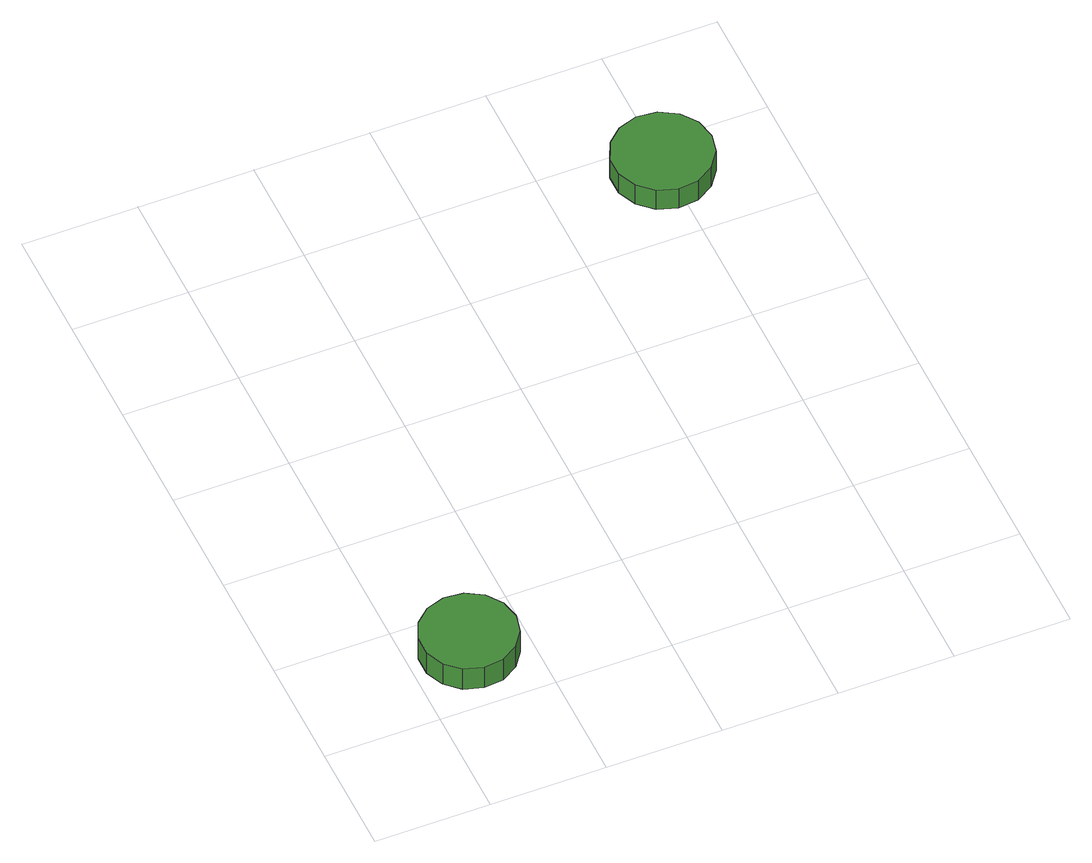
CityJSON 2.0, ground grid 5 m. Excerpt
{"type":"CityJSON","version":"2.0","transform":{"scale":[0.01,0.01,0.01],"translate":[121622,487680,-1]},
"CityObjects":{
"tree1":{"type":"SolitaryVegetationObject","attributes":{"function":"something"},"geometry":[{"type":"MultiSurface","lod":"1","boundaries":[[[0,1,2,3,4,5,6,7,8,9,10,11,12,13,14]],[[15,16,17,18,19,20,21,22,23,24,25,26,27,28,29]],[[0,29,28,1]],[[1,28,27,2]],[[2,27,26,3]],[[3,26,25,4]],[[4,25,24,5]],[[5,24,23,6]],[[6,23,22,7]],[[7,22,21,8]],[[8,21,20,9]],[[9,20,19,10]],[[10,19,18,11]],[[11,18,17,12]],[[12,17,16,13]],[[13,16,15,14]],[[14,15,29,0]]]}]},
"tree2":{"type":"SolitaryVegetationObject","attributes":{"function":"something"},"geometry":[{"type":"MultiSurface","lod":"1","boundaries":[[[30,31,32,33,34,35,36,37,38,39,40,41,42,43,44]],[[45,46,47,48,49,50,51,52,53,54,55,56,57,58,59]],[[30,59,58,31]],[[31,58,57,32]],[[32,57,56,33]],[[33,56,55,34]],[[34,55,54,35]],[[35,54,53,36]],[[36,53,52,37]],[[37,52,51,38]],[[38,51,50,39]],[[39,50,49,40]],[[40,49,48,41]],[[41,48,47,42]],[[42,47,46,43]],[[43,46,45,44]],[[44,45,59,30]]]}]}
},
"vertices":[
[454,290,196],[436,373,196],[386,442,196],[313,484,196],[228,493,196],[147,467,196],[84,410,196],[50,332,196],[50,247,196],[84,169,196],[147,112,196],[228,86,196],[313,95,196],[386,138,196],[436,206,196],[436,206,77],[386,138,77],[313,95,77],[228,86,77],[147,112,77],[84,169,77],[50,247,77],[50,332,77],[84,410,77],[147,467,77],[228,493,77],[313,484,77],[386,442,77],[436,373,77],[454,290,77],
[2192,2347,197],[2174,2434,197],[2122,2505,197],[2045,2549,197],[1957,2559,197],[1873,2531,197],[1808,2472,197],[1772,2392,197],[1772,2303,197],[1808,2223,197],[1873,2163,197],[1957,2136,197],[2045,2145,197],[2122,2190,197],[2174,2261,197],[2174,2261,87],[2122,2190,87],[2045,2145,87],[1957,2136,87],[1873,2163,87],[1808,2223,87],[1772,2303,87],[1772,2392,87],[1808,2472,87],[1873,2531,87],[1957,2559,87],[2045,2549,87],[2122,2505,87],[2174,2434,87],[2192,2347,87]
]}
